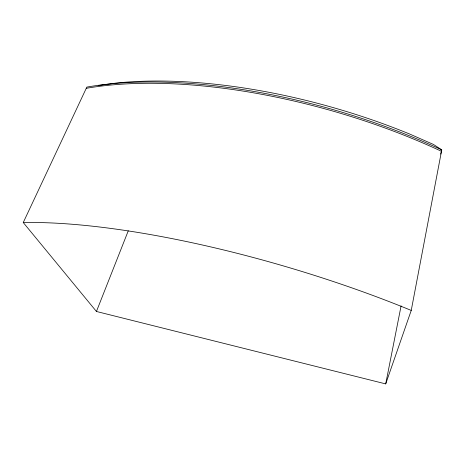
<?xml version="1.0" encoding="UTF-8"?>
<svg xmlns="http://www.w3.org/2000/svg" width="465" height="465" viewBox="0 0 465 465"><rect width="100%" height="100%" fill="white"/><g stroke="black" fill="none" stroke-linecap="round" stroke-linejoin="round"><path stroke-width="0.7" d="M441.146 151.968L441.75 149.875A312.858 125.085 15.8 0 0 86.827 87.1L23.25 222.537L96.441 311.474L385.706 383.904L411.24 310.417L441.75 149.875L433.496 144.464L409.63 134.019A304.837 123.609 15.8 0 0 116.326 83.037L98.162 85.554M385.706 383.904L401.092 305.889M440.675 154.084L441.477 151.299A313.096 124.742 15.8 0 0 86.252 88.321M96.441 311.474L128.27 230.82M23.25 222.537A339.026 83.828 16.5 0 1 411.24 310.417"/></g></svg>
